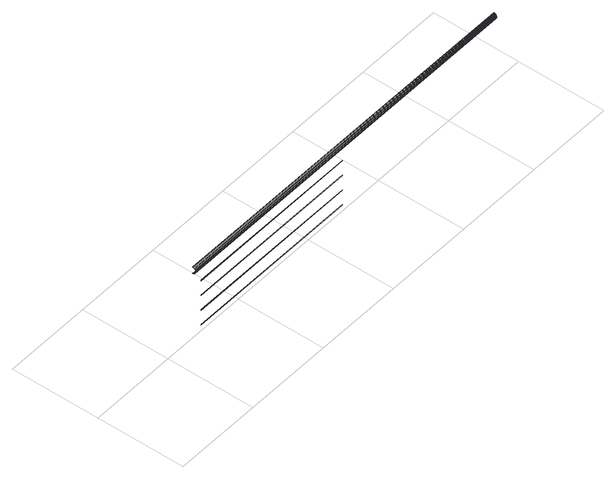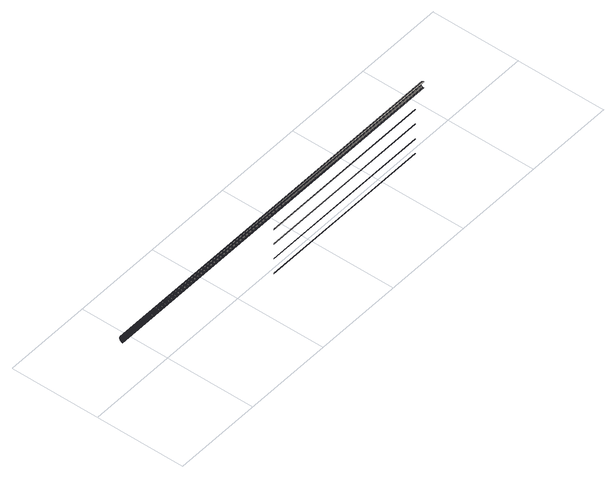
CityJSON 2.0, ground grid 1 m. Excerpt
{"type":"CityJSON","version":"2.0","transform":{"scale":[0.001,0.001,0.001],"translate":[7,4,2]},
"CityObjects":{
"building1":{"type":"Building","attributes":{"info":{"id":59075,"type":"IfcRailing","GlobalId":"09axaKU7X1_O8n6dmmiZ1E","OwnerHistory":"#12","ObjectPlacement":"#50014","Representation":"#59071","Tag":"00000000-0000-0000-00-00-000000000000","PredefinedType":"HANDRAIL"},"psets":{"AC_Pset_Name":{"Name":{"id":59080,"class":"IfcPropertySingleValue","value_type":"IfcLabel"},"id":59081},"ArchiCADProperties":{"Komplette Element-ID":{"id":59088,"class":"IfcPropertySingleValue","value":"Gelaender-2","value_type":"IfcLabel"},"Kompakte Element-ID":{"id":59089,"class":"IfcPropertySingleValue","value":"Gelaender-2","value_type":"IfcLabel"},"Name des Sachmerkmal-Objekts":{"id":59090,"class":"IfcPropertySingleValue","value_type":"IfcLabel"},"Ursprungsgeschoss":{"id":59091,"class":"IfcPropertySingleValue","value":"Dachgeschoss","value_type":"IfcLabel"},"Raumname":{"id":59092,"class":"IfcPropertySingleValue","value":"Galerie","value_type":"IfcLabel"},"Raumnummer":{"id":59093,"class":"IfcPropertySingleValue","value":"7","value_type":"IfcLabel"},"Ebene":{"id":59094,"class":"IfcPropertySingleValue","value":"Gelaender","value_type":"IfcLabel"},"Typ":{"id":59095,"class":"IfcPropertySingleValue","value":"Objekt","value_type":"IfcLabel"},"Geschützt":{"id":59096,"class":"IfcPropertySingleValue","value":false,"value_type":"IfcBoolean"},"Bibliothekselement-Name":{"id":59097,"class":"IfcPropertySingleValue","value":"Geländer_horizontal 13","value_type":"IfcLabel"},"Baustoff / Mehrschichtiger Aufbau / Profil / Schraffur":{"id":59098,"class":"IfcPropertySingleValue","value":"Solid","value_type":"IfcLabel"},"Etikettentext":{"id":59099,"class":"IfcPropertySingleValue","value_type":"IfcLabel"},"Eindeutige ID":{"id":59100,"class":"IfcPropertySingleValue","value_type":"IfcLabel"},"Verknüpfte Änderungen":{"id":59101,"class":"IfcPropertySingleValue","value_type":"IfcLabel"},"Tragende Funktion":{"id":59102,"class":"IfcPropertySingleValue","value":"Nicht definiert","value_type":"IfcLabel"},"Lage":{"id":59103,"class":"IfcPropertySingleValue","value":"Nicht definiert","value_type":"IfcLabel"},"Element-Klassifizierung":{"id":59104,"class":"IfcPropertySingleValue","value":"Geländer","value_type":"IfcLabel"},"Umbau-Status":{"id":59105,"class":"IfcPropertySingleValue","value":"Bestand","value_type":"IfcLabel"},"Anzeigen auf Umbau-Filter":{"id":59106,"class":"IfcPropertySingleValue","value":"Alle relevanten Filter","value_type":"IfcLabel"},"ARCHICAD IFC ID":{"id":59107,"class":"IfcPropertySingleValue","value":"09axaKU7X1_O8n6dmmiZ1E","value_type":"IfcLabel"},"Externe IFC ID":{"id":59108,"class":"IfcPropertySingleValue","value_type":"IfcLabel"},"Drehwinkel":{"id":59109,"class":"IfcPropertySingleValue","value":0,"value_type":"IfcPlaneAngleMeasure"},"Oberfläche":{"id":59110,"class":"IfcPropertySingleValue","value":"Allgemein","value_type":"IfcLabel"},"id":59111},"AC_Pset_Geländer_horizontal_13":{"3D":{"id":59139,"class":"IfcPropertySingleValue","value":"Detailiert","value_type":"IfcLabel"},"Anzahl_Rohre":{"id":59140,"class":"IfcPropertySingleValue","value":4,"value_type":"IfcReal"},"Position":{"id":59141,"class":"IfcPropertySingleValue","value":"Zwischen Pfosten","value_type":"IfcLabel"},"Anzahl_Pfosten":{"id":59142,"class":"IfcPropertySingleValue","value":3,"value_type":"IfcReal"},"Auflösung":{"id":59143,"class":"IfcPropertySingleValue","value":36,"value_type":"IfcReal"},"Schattenwurf":{"id":59144,"class":"IfcPropertySingleValue","value":true,"value_type":"IfcBoolean"},"Show 2D Hotspots in 3D":{"id":59145,"class":"IfcPropertySingleValue","value":true,"value_type":"IfcBoolean"},"Stift Kontur":{"id":59146,"class":"IfcPropertySingleValue","value_type":"IfcLabel"},"Ausfüllmuster":{"id":59147,"class":"IfcPropertySingleValue","value":"Leer","value_type":"IfcLabel"},"Stift Schraffur":{"id":59148,"class":"IfcPropertySingleValue","value_type":"IfcLabel"},"Stift Hintergrundschraffur":{"id":59149,"class":"IfcPropertySingleValue","value_type":"IfcLabel"},"Handlauf (hamat)":{"id":59150,"class":"IfcPropertySingleValue","value":"Zink","value_type":"IfcLabel"},"Rohre (bamat)":{"id":59151,"class":"IfcPropertySingleValue","value":"Zink","value_type":"IfcLabel"},"Pfosten (pomat)":{"id":59152,"class":"IfcPropertySingleValue","value":"Zink","value_type":"IfcLabel"},"Preis":{"id":59153,"class":"IfcPropertySingleValue","value":0,"value_type":"IfcReal"},"Hersteller":{"id":59154,"class":"IfcPropertySingleValue","value_type":"IfcLabel"},"Anmerkung":{"id":59155,"class":"IfcPropertySingleValue","value_type":"IfcLabel"},"Lage":{"id":59156,"class":"IfcPropertySingleValue","value_type":"IfcLabel"},"Accessoires":{"id":59157,"class":"IfcPropertySingleValue","value_type":"IfcLabel"},"Gruppe (FM_Type)":{"id":59158,"class":"IfcPropertySingleValue","value":"Andere","value_type":"IfcLabel"},"Gruppe (iFMType)":{"id":59159,"class":"IfcPropertySingleValue","value":25,"value_type":"IfcReal"},"Inventarnummer":{"id":59160,"class":"IfcPropertySingleValue","value_type":"IfcLabel"},"Seriennummer":{"id":59161,"class":"IfcPropertySingleValue","value_type":"IfcLabel"},"Herstellungsjahr":{"id":59162,"class":"IfcPropertySingleValue","value_type":"IfcLabel"},"Gewicht":{"id":59163,"class":"IfcPropertySingleValue","value":0,"value_type":"IfcReal"},"Gewichteinheit":{"id":59164,"class":"IfcPropertySingleValue","value":"kg","value_type":"IfcLabel"},"Frei definierbar 1":{"id":59165,"class":"IfcPropertySingleValue","value_type":"IfcLabel"},"Frei definierbar 2":{"id":59166,"class":"IfcPropertySingleValue","value_type":"IfcLabel"},"Frei definierbar 3":{"id":59167,"class":"IfcPropertySingleValue","value_type":"IfcLabel"},"Frei definierbar 4":{"id":59168,"class":"IfcPropertySingleValue","value_type":"IfcLabel"},"Frei definierbar 5":{"id":59169,"class":"IfcPropertySingleValue","value_type":"IfcLabel"},"id":59170},"ArchiCADQuantities":{"Höhenangabe zum Projekt-Nullpunkt":{"id":59206,"class":"IfcQuantityLength","value":2.7},"Höhe zu Geschoss":{"id":59207,"class":"IfcQuantityLength","value":0},"Oberflächenbereich":{"id":59208,"class":"IfcQuantityArea","value":1.99},"Netto-Volumen":{"id":59209,"class":"IfcQuantityVolume","value":0.0256},"Fläche":{"id":59210,"class":"IfcQuantityArea","value":4.29},"Höhe (Z Größe)":{"id":59211,"class":"IfcQuantityLength","value":1},"Länge (A)":{"id":59212,"class":"IfcQuantityLength","value":4.29},"Volumen":{"id":59213,"class":"IfcQuantityVolume","value":0.0256},"Breite (B)":{"id":59214,"class":"IfcQuantityLength","value":1},"id":59215},"AC_Equantity_Geländer_horizontal_13":{"Height":{"id":59220,"class":"IfcQuantityLength","value":1},"Höhenunterschied":{"id":59221,"class":"IfcQuantityLength","value":0},"Durchmesser_Handlauf":{"id":59222,"class":"IfcQuantityLength","value":0.08},"Auskragung_Handlauf":{"id":59223,"class":"IfcQuantityLength","value":0.1},"Durchmesser_Rohre":{"id":59224,"class":"IfcQuantityLength","value":0.01},"Pfostenbreite":{"id":59225,"class":"IfcQuantityLength","value":0.02},"Pfostentiefe":{"id":59226,"class":"IfcQuantityLength","value":0.05},"Untere Ebene":{"id":59227,"class":"IfcQuantityLength","value":1},"Obere Ebene":{"id":59228,"class":"IfcQuantityLength","value":0},"id":59229}}},"geometry":[{"type":"MultiSurface","lod":"2","boundaries":[[[0,1,2]],[[3,2,4]],[[5,6,1]],[[7,4,8]],[[9,10,6]],[[11,8,12]],[[13,14,10]],[[15,12,16]],[[17,18,14]],[[19,16,20]],[[21,22,18]],[[23,20,24]],[[25,26,22]],[[27,24,28]],[[29,30,26]],[[31,28,32]],[[33,34,30]],[[35,32,36]],[[37,38,34]],[[39,36,40]],[[41,42,38]],[[43,40,44]],[[45,46,42]],[[47,44,48]],[[49,50,46]],[[51,48,52]],[[53,50,54]],[[52,55,56]],[[57,53,58]],[[55,59,60]],[[61,57,62]],[[59,63,64]],[[65,61,66]],[[63,67,68]],[[69,65,70]],[[67,71,72]],[[73,69,74]],[[71,75,76]],[[77,73,78]],[[75,79,80]],[[81,77,82]],[[79,83,84]],[[85,81,86]],[[83,87,88]],[[89,85,90]],[[87,91,92]],[[93,89,94]],[[91,95,96]],[[97,93,98]],[[95,99,100]],[[101,97,102]],[[99,103,104]],[[105,106,107]],[[106,108,109]],[[110,111,112]],[[111,113,114]],[[115,116,117]],[[116,118,119]],[[120,121,122]],[[121,123,124]],[[125,105,126]],[[127,110,128]],[[129,115,130]],[[131,120,132]],[[108,133,134]],[[113,135,136]],[[118,137,138]],[[123,139,140]],[[141,125,142]],[[143,127,144]],[[145,129,146]],[[147,131,148]],[[133,149,150]],[[135,151,152]],[[137,153,154]],[[139,155,156]],[[157,141,158]],[[159,147,160]],[[149,161,162]],[[151,163,164]],[[153,165,166]],[[155,167,168]],[[169,143,170]],[[171,145,172]],[[173,157,174]],[[175,169,176]],[[177,171,178]],[[179,159,180]],[[161,181,182]],[[163,183,184]],[[165,185,186]],[[167,187,188]],[[189,190,173]],[[191,192,175]],[[193,194,177]],[[195,196,179]],[[197,181,198]],[[199,183,200]],[[201,185,202]],[[203,187,204]],[[205,206,190]],[[207,208,192]],[[209,210,194]],[[211,212,196]],[[213,202,214]],[[215,204,216]]]}]}
},
"vertices":[
[4700,10,1660],[410,10,1662],[410,10,1660],[4700,10,1658],[410,10,1658],[4700,10,1662],[410,10,1665],[4700,10,1655],[410,10,1655],[4700,10,1665],[410,11,1667],[4700,11,1653],[410,11,1653],[4700,11,1667],[410,11,1669],[4700,11,1651],[410,11,1651],[4700,11,1669],[410,12,1672],[4700,12,1649],[410,12,1649],[4700,12,1672],[410,12,1674],[4700,12,1646],[410,12,1646],[4700,12,1674],[410,13,1676],[4700,13,1644],[410,13,1644],[4700,13,1676],[410,14,1678],[4700,14,1642],[410,14,1642],[4700,14,1678],[410,15,1680],[4700,15,1640],[410,15,1640],[4700,15,1680],[410,17,1682],[4700,17,1638],[410,17,1638],[4700,17,1682],[410,18,1684],[4700,18,1636],[410,18,1636],[4700,18,1684],[410,19,1686],[4700,19,1634],[410,19,1634],[4700,19,1686],[410,21,1687],[4700,21,1633],[410,21,1633],[410,23,1689],[4700,21,1687],[410,23,1631],[4700,23,1631],[410,24,1691],[4700,23,1689],[410,24,1629],[4700,24,1629],[410,26,1692],[4700,24,1691],[410,26,1628],[4700,26,1628],[410,28,1693],[4700,26,1692],[410,28,1627],[4700,28,1627],[410,30,1695],[4700,28,1693],[410,30,1625],[4700,30,1625],[410,32,1696],[4700,30,1695],[410,32,1624],[4700,32,1624],[410,34,1697],[4700,32,1696],[410,34,1623],[4700,34,1623],[410,36,1698],[4700,34,1697],[410,36,1622],[4700,36,1622],[410,38,1698],[4700,36,1698],[410,38,1622],[4700,38,1622],[410,41,1699],[4700,38,1698],[410,41,1621],[4700,41,1621],[410,43,1699],[4700,41,1699],[410,43,1621],[4700,43,1621],[410,45,1700],[4700,43,1699],[410,45,1620],[4700,45,1620],[410,48,1700],[4700,45,1700],[410,48,1620],[4700,48,1620],[2545,45,880],[2545,45,881],[530,45,881],[2545,45,882],[530,45,882],[2545,45,1066],[2545,45,1067],[530,45,1067],[2545,45,1068],[530,45,1068],[2545,45,1252],[2545,45,1253],[530,45,1253],[2545,45,1254],[530,45,1254],[2545,45,1438],[2545,45,1439],[530,45,1439],[2545,45,1440],[530,45,1440],[2545,45,879],[530,45,880],[2545,45,1065],[530,45,1066],[2545,45,1251],[530,45,1252],[2545,45,1437],[530,45,1438],[2545,45,883],[530,45,883],[2545,45,1069],[530,45,1069],[2545,45,1255],[530,45,1255],[2545,45,1441],[530,45,1441],[2545,46,879],[530,45,879],[2545,46,1065],[530,45,1065],[2545,46,1251],[530,45,1251],[2545,46,1437],[530,45,1437],[2545,46,883],[530,46,883],[2545,46,1069],[530,46,1069],[2545,46,1255],[530,46,1255],[2545,46,1441],[530,46,1441],[2545,46,878],[530,46,879],[2545,46,1436],[530,46,1437],[2545,46,884],[530,46,884],[2545,46,1070],[530,46,1070],[2545,46,1256],[530,46,1256],[2545,46,1442],[530,46,1442],[2545,46,1064],[530,46,1065],[2545,46,1250],[530,46,1251],[2545,47,877],[530,46,878],[2545,47,1063],[530,46,1064],[2545,47,1249],[530,46,1250],[2545,47,1435],[530,46,1436],[2545,47,885],[530,47,885],[2545,47,1071],[530,47,1071],[2545,47,1257],[530,47,1257],[2545,47,1443],[530,47,1443],[530,47,877],[2545,48,877],[530,47,1063],[2545,48,1063],[530,47,1249],[2545,48,1249],[530,47,1435],[2545,48,1435],[530,48,885],[2545,48,885],[530,48,1071],[2545,48,1071],[530,48,1257],[2545,48,1257],[530,48,1443],[2545,48,1443],[530,48,877],[2545,48,876],[530,48,1063],[2545,48,1062],[530,48,1249],[2545,48,1248],[530,48,1435],[2545,48,1434],[530,48,1258],[2545,48,1258],[530,48,1444],[2545,48,1444]
]}
